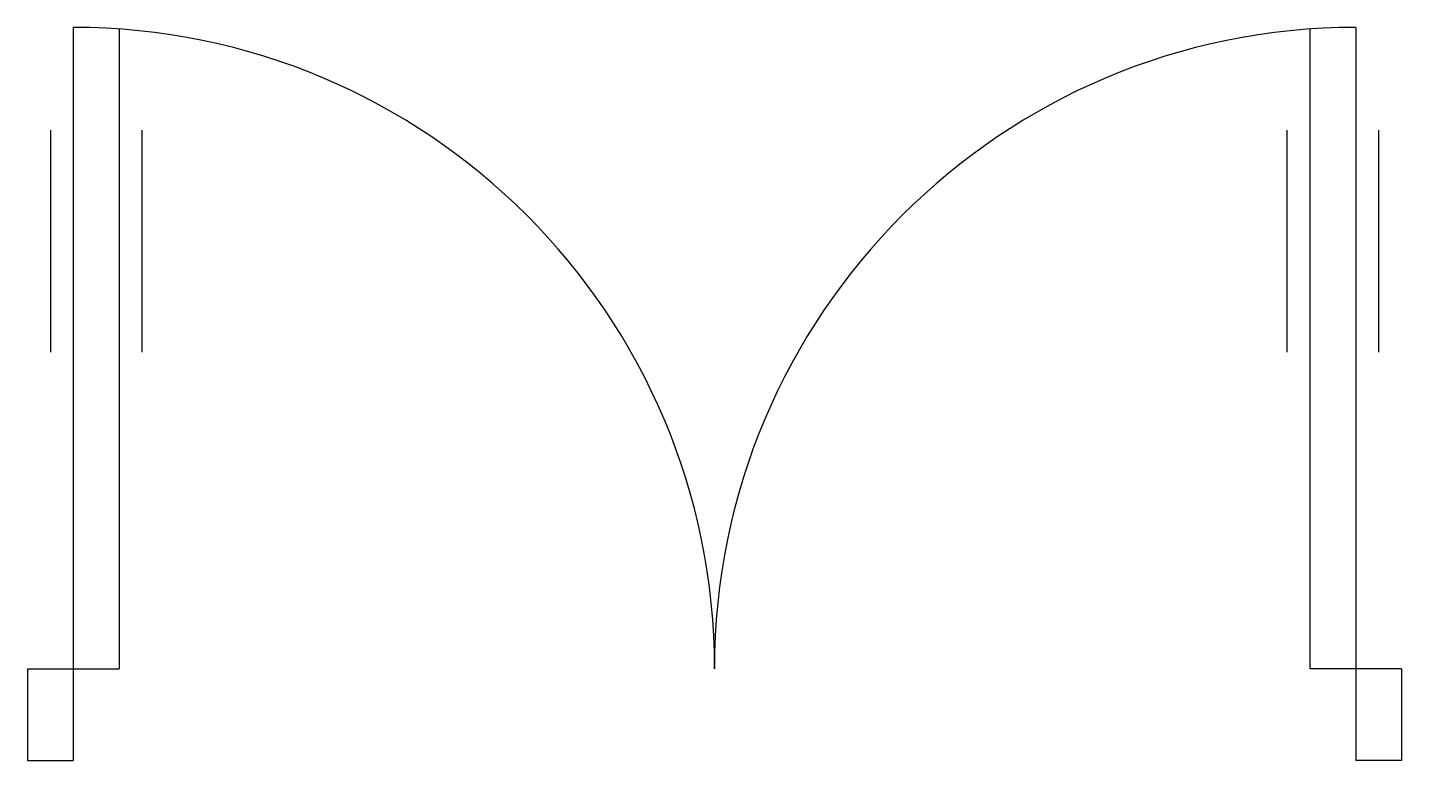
# Model space of a CAD drawing. Header units: inches. Extents: x 4.79 to 5.79, y 3.34 to 3.87.
import ezdxf

# ---------------------------------------------------------------- set-up
doc = ezdxf.new("R2010")
doc.units = ezdxf.units.IN
doc.header["$MEASUREMENT"] = 0

msp = doc.modelspace()

# ---------------------------------------------------------------- linework, layer by layer
for p, q in [((4.8212, 3.8742), (4.8212, 3.3409)), ((4.8545, 3.8731), (4.8545, 3.4076)), ((5.7212, 3.8731), (5.7212, 3.4076)), ((5.7545, 3.8742), (5.7545, 3.3409)), ((4.8045, 3.7996), (4.8045, 3.6379)), ((4.8712, 3.7996), (4.8712, 3.6379)), ((5.7045, 3.7996), (5.7045, 3.6379)), ((5.7712, 3.7996), (5.7712, 3.6379)), ((4.7879, 3.4076), (4.8545, 3.4076)), ((4.7879, 3.4076), (4.7879, 3.3409)), ((5.7879, 3.4076), (5.7212, 3.4076)), ((5.7879, 3.4076), (5.7879, 3.3409)), ((4.7879, 3.3409), (4.8212, 3.3409)), ((5.7879, 3.3409), (5.7545, 3.3409))]:
    msp.add_line(p, q)
for centre, start, end in [((4.8212, 3.4076), 0, 90), ((5.7545, 3.4076), 90, 180)]:
    msp.add_arc(centre, 0.4667, start, end)

doc.saveas('drawing.dxf')
